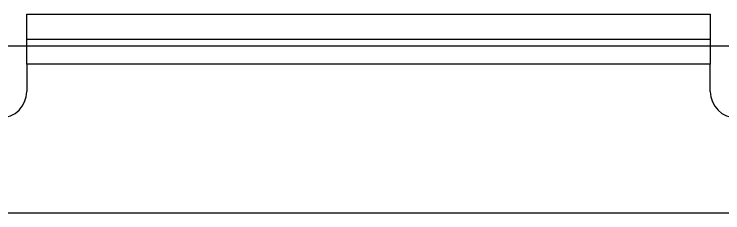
# Model space of a CAD drawing. Header units: metres. Extents: x 0 to 63075, y 0 to 44550.
# Drawn here: x 13972.1 to 14106.9, y 26936.7 to 26974.5 of the extents above; entities that cross this region are included whole.
import ezdxf

# ---------------------------------------------------------------- set-up
doc = ezdxf.new("R2010")
doc.units = ezdxf.units.M
doc.header["$LTSCALE"] = 75
doc.linetypes.add('HIDDEN2', pattern=[4.7625, 3.175, -1.5875])
for name, color, linetype in [('SDM', 7, 'Continuous'), ('SL4', 4, 'Continuous'), ('ST1', 7, 'HIDDEN2')]:
    doc.layers.add(name, color=color, linetype=linetype)

# ---------------------------------------------------------------- blocks, each defined once
blk = doc.blocks.new('A$Cb6dca9d5')
at = {"layer": 'SL4'}
for p, q in [((128, 234.76), (258, 234.76)), ((128, 225.24), (128, 234.76)), ((258, 234.76), (258, 225.24)), ((128, 228.64), (123.23, 228.64)), ((262.77, 228.64), (258, 228.64)), ((128, 225.24), (128, 220)), ((258, 225.24), (128, 225.24)), ((258, 220), (258, 225.24))]:
    blk.add_line(p, q, dxfattribs=at)
for centre, start, end in [((123, 220), 270, 0), ((263, 220), 180, 270)]:
    blk.add_arc(centre, 5, start, end, dxfattribs=at)
at = {"layer": 'ST1'}
for p, q in [((128, 230), (258, 230)), ((258, 228.64), (128, 228.64)), ((258, 225.24), (128, 225.24)), ((98.5, 196.89), (287.5, 196.89))]:
    blk.add_line(p, q, dxfattribs=at)

msp = doc.modelspace()

# ---------------------------------------------------------------- block references
at = {"layer": 'SDM'}
msp.add_blockref('A$Cb6dca9d5', (13846.47, 26739.77), dxfattribs=at)

doc.saveas('drawing.dxf')
